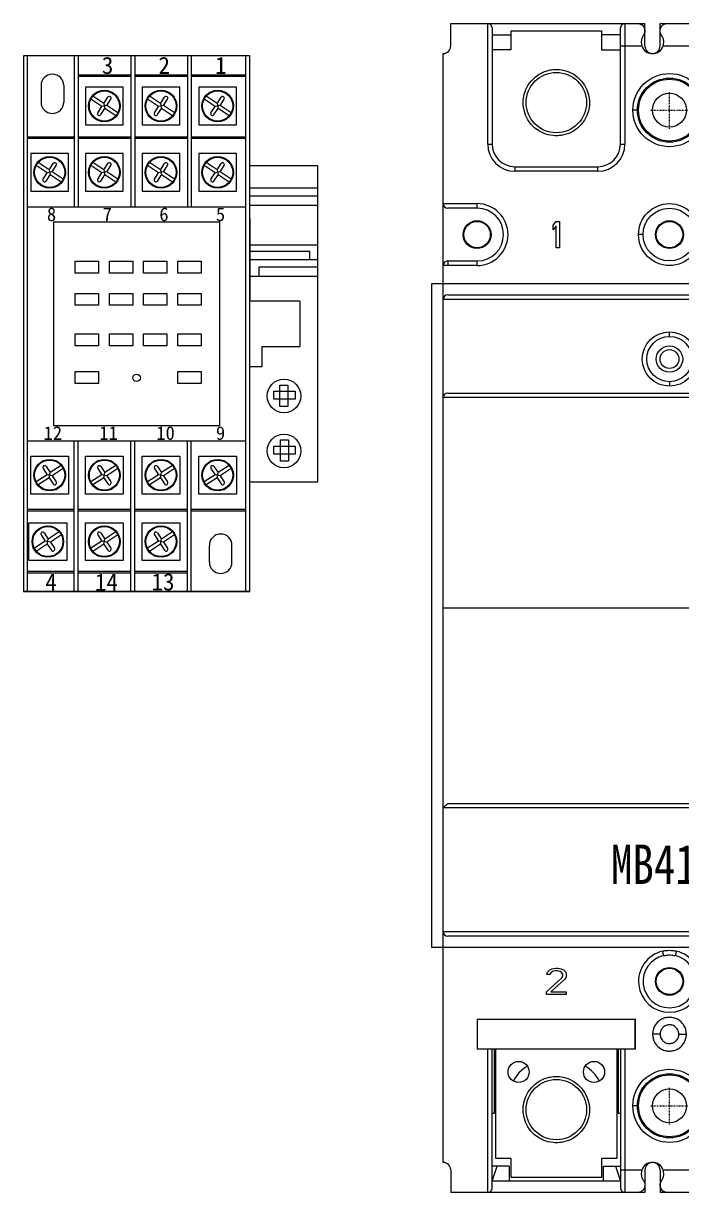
# Model space of a CAD drawing. Extents: x 1008937 to 1009637, y 79345 to 81548.
# Drawn here: x 1009108.1 to 1009195.4, y 80199.4 to 80354.4 of the extents above; entities that cross this region are included whole.
import ezdxf
from ezdxf.enums import TextEntityAlignment as Align

# ---------------------------------------------------------------- set-up
doc = ezdxf.new("R2010")
doc.units = 0
doc.header["$MEASUREMENT"] = 0
doc.linetypes.add('CENTER', pattern=[2, 1.25, -0.25, 0.25, -0.25])
doc.layers.add('LY-JS-YQJ', color=7, linetype='Continuous')
doc.layers.add('LY-二次控制图', color=7, linetype='Continuous', lineweight=18)
doc.styles.add('-宋体', font='', dxfattribs={"width": 0.8})
doc.styles.get('-宋体').set_extended_font_data('SimSun')

# ---------------------------------------------------------------- blocks, each defined once
blk = doc.blocks.new('端子堵头')
at = {"layer": 'LY-JS-YQJ'}
for p, q in [((0, 39.03), (9, 39.03)), ((0, 37.96), (9, 37.96)), ((0, 36.73), (9, 36.73)), ((0, 35), (0, 24)), ((9, 35), (9, 24)), ((9, 34.58), (9, 33.47)), ((0, 31.48), (9, 31.48)), ((7.97, 30.59), (0, 30.59)), ((0, 29.53), (9, 29.53)), ((7.97, 29.53), (7.97, 30.59)), ((1.25, 27.32), (1.25, 28.56)), ((1.25, 28.56), (9, 28.56)), ((0, 27.32), (9, 27.32)), ((6.66, 24), (0, 24)), ((6.66, 24), (6.66, 18)), ((1.59, 18), (1.59, 15.27)), ((1.59, 18), (6.66, 18)), ((1.59, 15.27), (0, 15.27))]:
    blk.add_line(p, q, dxfattribs=at)
for points in [[(0, 42), (9, 42), (9, 0), (0, 0)], [(5.06, 12.84), (5.06, 10.03), (3.99, 10.03), (3.99, 12.84)], [(3.2, 12.05), (6.01, 12.05), (6.01, 10.99), (3.2, 10.99)], [(3.2, 4.76), (6.01, 4.76), (6.01, 3.69), (3.2, 3.69)], [(5.13, 5.6), (5.13, 2.79), (4.06, 2.79), (4.06, 5.6)]]:
    blk.add_lwpolyline(points, close=True, dxfattribs=at)
for centre in [(4.54, 11.43), (4.54, 4.14)]:
    blk.add_circle(centre, 2.23, dxfattribs=at)
blk = doc.blocks.new('HH54P')
at = {"layer": 'LY-JS-YQJ'}
for p, q in [((0, 71), (0, 68.5)), ((30, 71), (0, 71)), ((0, 71), (0, 0)), ((0.5, 71), (0.5, 0)), ((6.75, 71), (6.75, 51)), ((7.25, 71), (7.25, 51)), ((14.25, 71), (14.25, 51)), ((14.75, 71), (14.75, 51)), ((21.75, 71), (21.75, 51)), ((22.25, 71), (22.25, 51)), ((29.5, 0), (29.5, 71)), ((30, 0), (30, 71)), ((7.25, 68.5), (14.25, 68.5)), ((7.25, 68.3), (14.25, 68.3)), ((14.75, 68.5), (21.75, 68.5)), ((14.75, 68.3), (21.75, 68.3)), ((22.25, 68.5), (29.5, 68.5)), ((22.25, 68.3), (29.5, 68.3)), ((2.34, 67.09), (2.34, 64.88)), ((5.34, 67.09), (5.34, 64.88)), ((13.24, 66.87), (8.24, 66.87)), ((8.24, 66.87), (8.24, 61.87)), ((13.24, 61.87), (13.24, 66.87)), ((15.74, 66.87), (15.74, 61.87)), ((20.74, 66.87), (15.74, 66.87)), ((20.74, 61.87), (20.74, 66.87)), ((28.24, 66.87), (23.24, 66.87)), ((23.24, 66.87), (23.24, 61.87)), ((28.24, 61.87), (28.24, 66.87)), ((10.4, 64.3), (8.95, 65.27)), ((10.67, 64.71), (9.21, 65.67)), ((10.67, 64.71), (11.21, 65.53)), ((11.07, 64.44), (11.61, 65.26)), ((17.9, 64.3), (16.45, 65.27)), ((18.17, 64.71), (16.71, 65.67)), ((18.17, 64.71), (18.71, 65.53)), ((18.57, 64.44), (19.11, 65.26)), ((25.4, 64.3), (23.95, 65.27)), ((25.67, 64.71), (24.21, 65.67)), ((25.67, 64.71), (26.21, 65.53)), ((26.07, 64.44), (26.61, 65.26)), ((9.86, 63.48), (10.4, 64.3)), ((10.26, 63.22), (10.8, 64.04)), ((11.07, 64.44), (10.4, 64.3)), ((10.67, 64.71), (10.8, 64.04)), ((12.26, 63.08), (10.8, 64.04)), ((12.53, 63.48), (11.07, 64.44)), ((17.36, 63.48), (17.9, 64.3)), ((17.76, 63.22), (18.3, 64.04)), ((18.57, 64.44), (17.9, 64.3)), ((18.17, 64.71), (18.3, 64.04)), ((19.76, 63.08), (18.3, 64.04)), ((20.03, 63.48), (18.57, 64.44)), ((24.86, 63.48), (25.4, 64.3)), ((25.26, 63.22), (25.8, 64.04)), ((26.07, 64.44), (25.4, 64.3)), ((25.67, 64.71), (25.8, 64.04)), ((27.26, 63.08), (25.8, 64.04)), ((27.53, 63.48), (26.07, 64.44)), ((8.24, 61.87), (13.24, 61.87)), ((15.74, 61.87), (20.74, 61.87)), ((23.24, 61.87), (28.24, 61.87)), ((0.5, 60.3), (6.75, 60.3)), ((0.5, 60.1), (6.75, 60.1)), ((7.25, 60.3), (14.25, 60.3)), ((7.25, 60.1), (14.25, 60.1)), ((14.75, 60.3), (21.75, 60.3)), ((14.75, 60.1), (21.75, 60.1)), ((22.25, 60.3), (29.5, 60.3)), ((22.25, 60.1), (29.5, 60.1)), ((5.99, 58.07), (0.99, 58.07)), ((0.99, 58.07), (0.99, 53.07)), ((5.99, 53.07), (5.99, 58.07)), ((8.24, 58.07), (8.24, 53.07)), ((13.24, 58.07), (8.24, 58.07)), ((13.24, 53.07), (13.24, 58.07)), ((20.74, 58.07), (15.74, 58.07)), ((15.74, 58.07), (15.74, 53.07)), ((20.74, 53.07), (20.74, 58.07)), ((23.24, 58.07), (23.24, 53.07)), ((28.24, 58.07), (23.24, 58.07)), ((28.24, 53.07), (28.24, 58.07)), ((3.15, 55.51), (1.7, 56.47)), ((3.42, 55.91), (1.96, 56.87)), ((3.42, 55.91), (3.96, 56.73)), ((3.42, 55.91), (3.55, 55.24)), ((3.82, 55.64), (4.36, 56.46)), ((10.4, 55.51), (8.95, 56.47)), ((10.67, 55.91), (9.21, 56.87)), ((10.67, 55.91), (11.21, 56.73)), ((10.67, 55.91), (10.8, 55.24)), ((11.07, 55.64), (11.61, 56.46)), ((17.9, 55.51), (16.45, 56.47)), ((18.17, 55.91), (16.71, 56.87)), ((18.17, 55.91), (18.71, 56.73)), ((18.17, 55.91), (18.3, 55.24)), ((18.57, 55.64), (19.11, 56.46)), ((25.4, 55.51), (23.95, 56.47)), ((25.67, 55.91), (24.21, 56.87)), ((25.67, 55.91), (26.21, 56.73)), ((25.67, 55.91), (25.8, 55.24)), ((26.07, 55.64), (26.61, 56.46)), ((2.61, 54.68), (3.15, 55.51)), ((3.01, 54.42), (3.55, 55.24)), ((3.82, 55.64), (3.15, 55.51)), ((5.01, 54.28), (3.55, 55.24)), ((5.28, 54.68), (3.82, 55.64)), ((9.86, 54.68), (10.4, 55.51)), ((10.26, 54.42), (10.8, 55.24)), ((11.07, 55.64), (10.4, 55.51)), ((12.26, 54.28), (10.8, 55.24)), ((12.53, 54.68), (11.07, 55.64)), ((17.36, 54.68), (17.9, 55.51)), ((17.76, 54.42), (18.3, 55.24)), ((18.57, 55.64), (17.9, 55.51)), ((19.76, 54.28), (18.3, 55.24)), ((20.03, 54.68), (18.57, 55.64)), ((24.86, 54.68), (25.4, 55.51)), ((25.26, 54.42), (25.8, 55.24)), ((26.07, 55.64), (25.4, 55.51)), ((27.26, 54.28), (25.8, 55.24)), ((27.53, 54.68), (26.07, 55.64)), ((0.99, 53.07), (5.99, 53.07)), ((8.24, 53.07), (13.24, 53.07)), ((15.74, 53.07), (20.74, 53.07)), ((23.24, 53.07), (28.24, 53.07)), ((0.5, 51), (29.5, 51)), ((4, 49), (4, 22)), ((4, 49), (26, 49)), ((26, 49), (26, 22)), ((4, 22), (26, 22)), ((0.5, 20), (29.5, 20)), ((6.75, 0), (6.75, 20)), ((7.25, 0), (7.25, 20)), ((14.25, 0), (14.25, 20)), ((14.75, 0), (14.75, 20)), ((21.75, 0), (21.75, 20)), ((22.25, 0), (22.25, 20)), ((0.99, 12.93), (0.99, 17.93)), ((0.99, 17.93), (5.99, 17.93)), ((5.99, 17.93), (5.99, 12.93)), ((8.24, 17.93), (13.24, 17.93)), ((8.24, 12.93), (8.24, 17.93)), ((13.24, 17.93), (13.24, 12.93)), ((15.74, 12.93), (15.74, 17.93)), ((15.74, 17.93), (20.74, 17.93)), ((20.74, 17.93), (20.74, 12.93)), ((23.24, 17.93), (28.24, 17.93)), ((23.24, 12.93), (23.24, 17.93)), ((28.24, 17.93), (28.24, 12.93)), ((2.61, 16.32), (3.15, 15.49)), ((3.01, 16.58), (3.55, 15.76)), ((3.42, 15.09), (3.55, 15.76)), ((5.01, 16.72), (3.55, 15.76)), ((5.28, 16.32), (3.82, 15.36)), ((9.86, 16.32), (10.4, 15.49)), ((10.26, 16.58), (10.8, 15.76)), ((10.67, 15.09), (10.8, 15.76)), ((12.26, 16.72), (10.8, 15.76)), ((12.53, 16.32), (11.07, 15.36)), ((17.36, 16.32), (17.9, 15.49)), ((17.76, 16.58), (18.3, 15.76)), ((18.17, 15.09), (18.3, 15.76)), ((19.76, 16.72), (18.3, 15.76)), ((20.03, 16.32), (18.57, 15.36)), ((24.86, 16.32), (25.4, 15.49)), ((25.26, 16.58), (25.8, 15.76)), ((25.67, 15.09), (25.8, 15.76)), ((27.26, 16.72), (25.8, 15.76)), ((27.53, 16.32), (26.07, 15.36)), ((3.15, 15.49), (1.7, 14.53)), ((3.42, 15.09), (1.96, 14.13)), ((3.82, 15.36), (3.15, 15.49)), ((3.42, 15.09), (3.96, 14.27)), ((3.82, 15.36), (4.36, 14.54)), ((10.4, 15.49), (8.95, 14.53)), ((10.67, 15.09), (9.21, 14.13)), ((11.07, 15.36), (10.4, 15.49)), ((10.67, 15.09), (11.21, 14.27)), ((11.07, 15.36), (11.61, 14.54)), ((17.9, 15.49), (16.45, 14.53)), ((18.17, 15.09), (16.71, 14.13)), ((18.57, 15.36), (17.9, 15.49)), ((18.17, 15.09), (18.71, 14.27)), ((18.57, 15.36), (19.11, 14.54)), ((25.4, 15.49), (23.95, 14.53)), ((25.67, 15.09), (24.21, 14.13)), ((26.07, 15.36), (25.4, 15.49)), ((25.67, 15.09), (26.21, 14.27)), ((26.07, 15.36), (26.61, 14.54)), ((5.99, 12.93), (0.99, 12.93)), ((13.24, 12.93), (8.24, 12.93)), ((20.74, 12.93), (15.74, 12.93)), ((28.24, 12.93), (23.24, 12.93)), ((0.5, 10.9), (6.75, 10.9)), ((7.25, 10.9), (14.25, 10.9)), ((14.75, 10.9), (21.75, 10.9)), ((22.25, 10.9), (29.5, 10.9)), ((0.5, 10.7), (6.75, 10.7)), ((7.25, 10.7), (14.25, 10.7)), ((14.75, 10.7), (21.75, 10.7)), ((22.25, 10.7), (29.5, 10.7)), ((0.74, 4.13), (0.74, 9.13)), ((0.74, 9.13), (5.74, 9.13)), ((2.76, 7.78), (3.3, 6.96)), ((4.76, 7.92), (3.3, 6.96)), ((5.74, 9.13), (5.74, 4.13)), ((8.24, 9.13), (13.24, 9.13)), ((8.24, 4.13), (8.24, 9.13)), ((10.26, 7.78), (10.8, 6.96)), ((12.26, 7.92), (10.8, 6.96)), ((13.24, 9.13), (13.24, 4.13)), ((15.74, 4.13), (15.74, 9.13)), ((15.74, 9.13), (20.74, 9.13)), ((17.76, 7.78), (18.3, 6.96)), ((19.76, 7.92), (18.3, 6.96)), ((20.74, 9.13), (20.74, 4.13)), ((2.9, 6.7), (1.45, 5.73)), ((3.17, 6.29), (1.71, 5.33)), ((2.36, 7.52), (2.9, 6.7)), ((3.57, 6.56), (2.9, 6.7)), ((3.17, 6.29), (3.3, 6.96)), ((3.17, 6.29), (3.71, 5.47)), ((5.03, 7.52), (3.57, 6.56)), ((3.57, 6.56), (4.11, 5.74)), ((10.4, 6.7), (8.95, 5.73)), ((10.67, 6.29), (9.21, 5.33)), ((9.86, 7.52), (10.4, 6.7)), ((11.07, 6.56), (10.4, 6.7)), ((10.67, 6.29), (10.8, 6.96)), ((10.67, 6.29), (11.21, 5.47)), ((12.53, 7.52), (11.07, 6.56)), ((11.07, 6.56), (11.61, 5.74)), ((17.9, 6.7), (16.45, 5.73)), ((18.17, 6.29), (16.71, 5.33)), ((17.36, 7.52), (17.9, 6.7)), ((18.57, 6.56), (17.9, 6.7)), ((18.17, 6.29), (18.3, 6.96)), ((18.17, 6.29), (18.71, 5.47)), ((20.03, 7.52), (18.57, 6.56)), ((18.57, 6.56), (19.11, 5.74)), ((24.65, 3.91), (24.65, 6.12)), ((27.65, 3.91), (27.65, 6.12)), ((5.74, 4.13), (0.74, 4.13)), ((13.24, 4.13), (8.24, 4.13)), ((20.74, 4.13), (15.74, 4.13)), ((0.5, 2.7), (6.75, 2.7)), ((0.5, 2.5), (6.75, 2.5)), ((7.25, 2.7), (14.25, 2.7)), ((7.25, 2.5), (14.25, 2.5)), ((14.75, 2.7), (21.75, 2.7)), ((14.75, 2.5), (21.75, 2.5)), ((30, 0), (0, 0)), ((0, 0), (30, 0))]:
    blk.add_line(p, q, dxfattribs=at)
for points in [[(6.88, 43.81), (9.97, 43.81), (9.97, 42.22), (6.88, 42.22)], [(11.41, 43.81), (14.5, 43.81), (14.5, 42.22), (11.41, 42.22)], [(15.93, 43.81), (19.03, 43.81), (19.03, 42.22), (15.93, 42.22)], [(20.46, 43.81), (23.56, 43.81), (23.56, 42.22), (20.46, 42.22)], [(6.88, 39.53), (9.97, 39.53), (9.97, 37.95), (6.88, 37.95)], [(11.41, 39.53), (14.5, 39.53), (14.5, 37.95), (11.41, 37.95)], [(15.93, 39.53), (19.03, 39.53), (19.03, 37.95), (15.93, 37.95)], [(20.46, 39.53), (23.56, 39.53), (23.56, 37.95), (20.46, 37.95)], [(6.88, 34.15), (9.97, 34.15), (9.97, 32.57), (6.88, 32.57)], [(11.41, 34.15), (14.5, 34.15), (14.5, 32.57), (11.41, 32.57)], [(15.93, 34.15), (19.03, 34.15), (19.03, 32.57), (15.93, 32.57)], [(20.46, 34.15), (23.56, 34.15), (23.56, 32.57), (20.46, 32.57)], [(6.88, 29.16), (9.97, 29.16), (9.97, 27.58), (6.88, 27.58)], [(20.46, 29.16), (23.56, 29.16), (23.56, 27.58), (20.46, 27.58)]]:
    blk.add_lwpolyline(points, close=True, dxfattribs=at)
for centre, radius in [((10.74, 64.37), 2.09), ((10.74, 64.37), 2), ((18.24, 64.37), 2.09), ((18.24, 64.37), 2), ((25.74, 64.37), 2.09), ((25.74, 64.37), 2), ((3.49, 55.57), 2.09), ((3.49, 55.57), 2), ((10.74, 55.57), 2.09), ((10.74, 55.57), 2), ((18.24, 55.57), 2.09), ((18.24, 55.57), 2), ((25.74, 55.57), 2.09), ((25.74, 55.57), 2), ((15, 28.33), 0.5), ((3.49, 15.43), 2.09), ((3.49, 15.43), 2), ((10.74, 15.43), 2.09), ((10.74, 15.43), 2), ((18.24, 15.43), 2.09), ((18.24, 15.43), 2), ((25.74, 15.43), 2.09), ((25.74, 15.43), 2), ((3.24, 6.63), 2.09), ((3.24, 6.63), 2), ((10.74, 6.63), 2.09), ((10.74, 6.63), 2), ((18.24, 6.63), 2.09), ((18.24, 6.63), 2)]:
    blk.add_circle(centre, radius, dxfattribs=at)
for centre, radius, start, end in [((3.84, 67.09), 1.5, 0, 180), ((11.41, 65.39), 0.24, 326.5949, 146.5949), ((18.91, 65.39), 0.24, 326.5949, 146.5949), ((26.41, 65.39), 0.24, 326.5949, 146.5949), ((3.84, 64.88), 1.5, 180, 0), ((10.06, 63.35), 0.24, 146.5949, 326.5949), ((17.56, 63.35), 0.24, 146.5949, 326.5949), ((25.06, 63.35), 0.24, 146.5949, 326.5949), ((4.16, 56.6), 0.24, 326.5949, 146.5949), ((11.41, 56.6), 0.24, 326.5949, 146.5949), ((18.91, 56.6), 0.24, 326.5949, 146.5949), ((26.41, 56.6), 0.24, 326.5949, 146.5949), ((2.81, 54.55), 0.24, 146.5949, 326.5949), ((10.06, 54.55), 0.24, 146.5949, 326.5949), ((17.56, 54.55), 0.24, 146.5949, 326.5949), ((25.06, 54.55), 0.24, 146.5949, 326.5949), ((2.81, 16.45), 0.24, 33.4051, 213.4051), ((10.06, 16.45), 0.24, 33.4051, 213.4051), ((17.56, 16.45), 0.24, 33.4051, 213.4051), ((25.06, 16.45), 0.24, 33.4051, 213.4051), ((4.16, 14.4), 0.24, 213.4051, 33.4051), ((11.41, 14.4), 0.24, 213.4051, 33.4051), ((18.91, 14.4), 0.24, 213.4051, 33.4051), ((26.41, 14.4), 0.24, 213.4051, 33.4051), ((2.56, 7.65), 0.24, 33.4051, 213.4051), ((10.06, 7.65), 0.24, 33.4051, 213.4051), ((17.56, 7.65), 0.24, 33.4051, 213.4051), ((26.15, 6.12), 1.5, 0, 180), ((3.91, 5.61), 0.24, 213.4051, 33.4051), ((11.41, 5.61), 0.24, 213.4051, 33.4051), ((18.91, 5.61), 0.24, 213.4051, 33.4051), ((26.15, 3.91), 1.5, 180, 0)]:
    blk.add_arc(centre, radius, start, end, dxfattribs=at)
for s, insert, char_height, width, attachment_point in [('{\\fSimSun|b0|i0|c134|p2;3}', (10.4, 70.88), 2.25, 1.0919, 1), ('{\\fSimSun|b0|i0|c134|p2;2}', (17.9, 70.88), 2.25, 1.0919, 1), ('{\\fSimSun|b0|i0|c134|p2;1}', (25.4, 70.88), 2.25, 1.0919, 1), ('{\\fSimSun|b0|i0|c134|p2;8}', (3.12, 50.91), 1.8, 0.8735, 1), ('{\\fSimSun|b0|i0|c134|p2;7}', (10.52, 50.91), 1.8, 0.8735, 1), ('{\\fSimSun|b0|i0|c134|p2;6}', (18.02, 50.91), 1.8, 0.8735, 1), ('{\\fSimSun|b0|i0|c134|p2;5}', (25.52, 50.91), 1.8, 0.8735, 1), ('{\\fSimSun|b0|i0|c134|p2;12}', (2.68, 21.91), 1.8, 0.8735, 1), ('{\\fSimSun|b0|i0|c134|p2;11}', (10.07, 21.91), 1.8, 0.8735, 1), ('{\\fSimSun|b0|i0|c134|p2;10}', (17.62, 21.91), 1.8, 0.8735, 1), ('{\\fSimSun|b0|i0|c134|p2;9}', (25.52, 21.91), 1.8, 0.8735, 1), ('{\\fSimSun|b0|i0|c134|p2;4}', (2.9, 0.12), 2.25, 1.0919, 7), ('{\\fSimSun|b0|i0|c134|p2;14}', (9.47, 0.12), 2.25, 1.0919, 7), ('{\\fSimSun|b0|i0|c134|p2;13}', (16.97, 0.12), 2.25, 1.0919, 7)]:
    blk.add_mtext(s, dxfattribs=dict(at, insert=insert, char_height=char_height, width=width, attachment_point=attachment_point))
blk = doc.blocks.new('塑壳MB41S M H-100-3P-2022.6')
at = {"color": 0, "linetype": 'ByBlock', "lineweight": 25}
for p, q in [((1, 77.5), (26.75, 77.5)), ((1, 74.5), (1, 77.5)), ((5.9, 61.5), (5.9, 77.5)), ((6, 77.5), (6, 77.49)), ((6, 77.49), (6, 77.5)), ((6.5, 76.9), (6.5, 61.5)), ((6.5, 76), (9, 76)), ((9, 76.5), (21, 76.5)), ((9, 74), (9, 76.5)), ((21, 76.5), (21, 74)), ((23.5, 76), (21, 76)), ((23.5, 61.5), (23.5, 76.9)), ((24, 77.5), (24, 77.49)), ((24, 77.49), (24, 77.5)), ((24.1, 77.5), (24.1, 61.5)), ((26.75, 74.5), (26.75, 77.5)), ((28.75, 77.5), (61.25, 77.5)), ((28.75, 74.5), (28.75, 77.5)), ((26.34, 74.5), (23.5, 74.5)), ((26.25, 75), (26.34, 74.5)), ((29.16, 74.5), (29.25, 75)), ((36.5, 74.5), (29.16, 74.5)), ((0, -73.5), (0, 73.5)), ((9, 74), (6.5, 74)), ((21, 74), (23.5, 74)), ((25.75, 66), (25.15, 66)), ((5.9, 61.5), (6.5, 61.5)), ((23.5, 61.5), (24.1, 61.5)), ((9.5, 58.5), (20.5, 58.5)), ((9.5, 58.5), (9.5, 57.9)), ((20.5, 57.9), (9.5, 57.9)), ((20.5, 57.9), (20.5, 58.5)), ((0, 53.6), (4.5, 53.6)), ((4.5, 53), (0.6, 53)), ((4.5, 53), (4.5, 53.6)), ((14.56, 50.73), (15, 51.25)), ((15, 51.25), (15.44, 51.25)), ((15.44, 51.25), (15.44, 47.75)), ((14.56, 50.13), (14.56, 50.73)), ((15, 50.65), (14.56, 50.13)), ((15, 47.75), (15, 50.65)), ((26.5, 49.5), (25.9, 49.5)), ((15.44, 47.75), (15, 47.75)), ((4.5, 45.4), (0, 45.4)), ((0.6, 46), (4.5, 46)), ((0.6, 46), (0.6, 45.4)), ((4.5, 45.4), (4.5, 46)), ((90, 40.9), (0, 40.9)), ((0.6, 41.5), (89.4, 41.5)), ((30, 36), (30, 36.6)), ((30, 30), (30, 29.4)), ((0.6, 28.5), (89.4, 28.5)), ((90, 27.9), (0, 27.9)), ((0, -26.5), (0.6, -25.9)), ((0.6, -25.9), (89.4, -25.9)), ((90, -26.5), (0, -26.5)), ((0, -42.9), (90, -42.9)), ((89.4, -43.5), (0.6, -43.5)), ((13.83, -48.27), (14.13, -47.97)), ((14.13, -47.97), (14.42, -47.82)), ((14.42, -47.82), (14.93, -47.75)), ((14.93, -47.75), (15.22, -47.75)), ((15.22, -47.75), (15.66, -47.82)), ((15.66, -47.82), (15.95, -47.97)), ((15.95, -47.97), (16.24, -48.27)), ((13.69, -50.88), (15.73, -49.02)), ((13.76, -48.57), (13.83, -48.27)), ((14.13, -48.57), (13.76, -48.57)), ((14.27, -48.35), (14.13, -48.57)), ((14.49, -48.2), (14.27, -48.35)), ((16.09, -49.24), (14.27, -50.88)), ((14.85, -48.12), (14.49, -48.2)), ((15.15, -48.12), (14.85, -48.12)), ((15.51, -48.2), (15.15, -48.12)), ((15.73, -48.35), (15.51, -48.2)), ((15.88, -48.57), (15.73, -48.35)), ((15.73, -49.02), (15.88, -48.72)), ((15.88, -48.72), (15.88, -48.57)), ((16.24, -49.02), (16.09, -49.24)), ((16.24, -48.27), (16.31, -48.57)), ((16.31, -48.72), (16.24, -49.02)), ((16.31, -48.57), (16.31, -48.72)), ((13.69, -51.25), (13.69, -50.88)), ((14.27, -50.88), (16.31, -50.88)), ((16.31, -50.88), (16.31, -51.25)), ((16.31, -51.25), (13.69, -51.25)), ((4.5, -54.5), (4.5, -58.5)), ((4.5, -54.5), (25.5, -54.5)), ((4.55, -58.5), (4.55, -54.5)), ((25.45, -58.5), (25.45, -54.5)), ((25.5, -58.5), (25.5, -54.5)), ((4.5, -56), (4.55, -56)), ((25.45, -56), (25.5, -56)), ((28.75, -56.5), (27.75, -56.5)), ((31.25, -56.5), (32.25, -56.5)), ((25.5, -58.5), (4.5, -58.5)), ((5.9, -77.5), (5.9, -58.5)), ((6.5, -76.9), (6.5, -58.5)), ((6.75, -58.5), (6.75, -67)), ((7, -73), (7, -58.5)), ((23, -58.5), (23, -73)), ((23.25, -67), (23.25, -58.5)), ((23.5, -58.5), (23.5, -76.9)), ((24.1, -58.5), (24.1, -77.5)), ((25.75, -66), (25.15, -66)), ((6.75, -67), (6.5, -67)), ((23.5, -67), (23.25, -67)), ((8.75, -74), (6.5, -74)), ((6.5, -76), (7.17, -74)), ((9, -73), (7, -73)), ((8.75, -74), (8.75, -76)), ((9, -75.5), (9, -73)), ((21, -73), (21, -75.5)), ((23, -73), (21, -73)), ((21.25, -74), (23.5, -74)), ((21.25, -76), (21.25, -74)), ((22.83, -74), (23.5, -76)), ((1, -74.5), (1, -77.5)), ((21, -75.5), (9, -75.5)), ((23.5, -74.5), (26.34, -74.5)), ((26.34, -74.5), (26.25, -75)), ((26.75, -74.5), (26.75, -77.5)), ((28.75, -74.5), (28.75, -77.5)), ((29.25, -75), (29.16, -74.5)), ((29.16, -74.5), (36.5, -74.5)), ((26.75, -77.5), (1, -77.5)), ((6, -77.5), (6, -77.49)), ((6, -77.5), (6, -77.49)), ((23.5, -76), (6.5, -76)), ((24, -77.49), (24, -77.5)), ((24, -77.49), (24, -77.5)), ((61.25, -77.5), (28.75, -77.5))]:
    blk.add_line(p, q, dxfattribs=at)
at = {"color": 1, "linetype": 'CENTER', "ltscale": 0.09}
for p, q in [((30, 63.52), (30, 68.47)), ((27.53, 66), (32.48, 66)), ((30, -68.47), (30, -63.53)), ((27.53, -66), (32.48, -66))]:
    blk.add_line(p, q, dxfattribs=at)
at = {"color": 0}
blk.add_line((0, 0), (34, 0), dxfattribs=at)
at = {"color": 0, "linetype": 'ByBlock', "lineweight": 25}
for points in [[(25.75, 77.5, -0.007072), (25.88, 77.48, -0.011386), (25.96, 77.47, -0.040009), (26.13, 77.42, -0.079545), (26.36, 77.29, -0.07096), (26.58, 77.06, -0.092677), (26.7, 76.79, -0.017606), (26.72, 76.71, -0.01084), (26.73, 76.62, -0.004893), (26.75, 76.5)], [(26.75, 76.5, -0.004077), (26.74, 76.43, -0.012159), (26.74, 76.35, -0.019908), (26.72, 76.28, -0.049002), (26.68, 76.14, -0.015844), (26.66, 76.09, -0.013586), (26.62, 76.01, -0.00409), (26.6, 75.98, -0.00321), (26.55, 75.9)], [(28.75, 76.5, -0.00489), (28.77, 76.62, -0.015374), (28.78, 76.74, -0.019176), (28.81, 76.82, -0.091264), (28.93, 77.08, -0.081815), (29.19, 77.33, -0.080902), (29.43, 77.44, -0.014638), (29.49, 77.46, -0.01426), (29.58, 77.48, -0.008505), (29.66, 77.49, -0.004713), (29.75, 77.5)], [(28.95, 75.9, -0.004689), (28.89, 75.99, -0.011725), (28.85, 76.07, -0.013646), (28.83, 76.13, -0.018662), (28.8, 76.18, -0.034595), (28.78, 76.28, -0.019908), (28.76, 76.35, -0.012159), (28.76, 76.43, -0.004077), (28.75, 76.5)], [(26.55, 75.9, 0.00531), (26.47, 75.77, 0.012849), (26.41, 75.67, 0.020327), (26.36, 75.57, 0.049275), (26.3, 75.37, 0.015203), (26.28, 75.28, 0.01062), (26.27, 75.19, 0.004523), (26.26, 75.12, 0.003573), (26.25, 75)], [(29.25, 75, 0.00356), (29.24, 75.12, 0.010893), (29.22, 75.25, 0.013058), (29.21, 75.34, 0.017777), (29.19, 75.43, 0.035545), (29.14, 75.57, 0.020393), (29.09, 75.67, 0.01534), (29.01, 75.8, 0.003651), (28.95, 75.9)], [(15, 62.6, -0.007745), (14.57, 62.63, -0.082775), (13.32, 62.93, -0.732055), (14.04, 71.29, -0.022015), (14.35, 71.35, -0.015545), (14.78, 71.39, -0.003875), (15, 71.4)], [(15, 71.4, -0.007745), (15.43, 71.37, -0.082771), (16.68, 71.07, -0.732054), (15.96, 62.71, -0.022015), (15.65, 62.65, -0.015545), (15.22, 62.61, -0.003875), (15, 62.6)], [(30.9, -45.5, 0.004942), (30.56, -45.46, 0.013436), (30.23, -45.43, 0.029366), (29.78, -45.43, 0.009936), (29.55, -45.45, 0.005927), (29.33, -45.47, 0.003286), (29.1, -45.5)], [(29.23, -46.09, -0.002261), (29.42, -46.06, -0.009008), (29.66, -46.02, -0.01632), (29.91, -46, -0.038101), (30.29, -46.01, -0.011683), (30.48, -46.04, -0.005789), (30.67, -46.07, -0.001444), (30.77, -46.09)], [(30, -54.25, 0.0038), (29.78, -54.28, 0.01524), (29.51, -54.32, 0.027878), (29.24, -54.39, 0.080144), (28.71, -54.66, 0.093185), (28.09, -55.3, 0.081456), (27.86, -55.85, 0.019574), (27.81, -56.06, 0.011536), (27.78, -56.28, 0.0038), (27.75, -56.5)], [(30, -55.25, 0.0038), (29.88, -55.26, 0.01524), (29.73, -55.29, 0.027878), (29.58, -55.33, 0.080145), (29.28, -55.48, 0.093181), (28.94, -55.83, 0.081459), (28.81, -56.14, 0.019575), (28.78, -56.26, 0.011536), (28.76, -56.38, 0.0038), (28.75, -56.5)], [(32.25, -56.5, 0.0038), (32.22, -56.28, 0.01524), (32.18, -56.01, 0.027878), (32.11, -55.74, 0.080144), (31.84, -55.21, 0.093184), (31.2, -54.59, 0.081457), (30.65, -54.36, 0.019574), (30.44, -54.31, 0.011536), (30.22, -54.28, 0.0038), (30, -54.25)], [(31.25, -56.5, 0.0038), (31.24, -56.38, 0.015241), (31.21, -56.23, 0.027879), (31.17, -56.08, 0.080145), (31.02, -55.78, 0.093181), (30.67, -55.44, 0.081458), (30.36, -55.31, 0.019574), (30.24, -55.28, 0.011536), (30.12, -55.26, 0.0038), (30, -55.25)], [(27.75, -56.5, 0.0038), (27.78, -56.72, 0.01524), (27.82, -56.99, 0.027878), (27.89, -57.26, 0.080145), (28.16, -57.79, 0.093183), (28.8, -58.41, 0.081459), (29.35, -58.64, 0.019575), (29.56, -58.69, 0.011536), (29.78, -58.72, 0.0038), (30, -58.75)], [(28.75, -56.5, 0.0038), (28.76, -56.62, 0.015241), (28.79, -56.77, 0.027879), (28.83, -56.92, 0.080146), (28.98, -57.22, 0.093182), (29.33, -57.56, 0.081458), (29.64, -57.69, 0.019574), (29.76, -57.72, 0.011536), (29.88, -57.74, 0.0038), (30, -57.75)], [(30, -57.75, 0.0038), (30.12, -57.74, 0.015241), (30.27, -57.71, 0.027878), (30.42, -57.67, 0.080145), (30.72, -57.52, 0.093181), (31.06, -57.17, 0.081459), (31.19, -56.86, 0.019575), (31.22, -56.74, 0.011536), (31.24, -56.62, 0.0038), (31.25, -56.5)], [(30, -58.75, 0.0038), (30.22, -58.72, 0.015241), (30.49, -58.68, 0.027879), (30.76, -58.61, 0.080146), (31.29, -58.34, 0.093181), (31.91, -57.7, 0.081458), (32.14, -57.15, 0.019574), (32.19, -56.94, 0.011536), (32.22, -56.72, 0.0038), (32.25, -56.5)], [(15, -70.9, -0.007746), (14.57, -70.87, -0.082776), (13.32, -70.57, -0.732055), (14.04, -62.21, -0.022015), (14.35, -62.15, -0.015545), (14.78, -62.11, -0.003875), (15, -62.1)], [(15, -62.1, -0.007745), (15.43, -62.13, -0.082773), (16.68, -62.43, -0.732054), (15.96, -70.79, -0.022017), (15.65, -70.85, -0.015547), (15.22, -70.89, -0.003875), (15, -70.9)], [(26.25, -75, 0.00356), (26.26, -75.12, 0.010893), (26.28, -75.25, 0.013058), (26.29, -75.34, 0.017777), (26.31, -75.43, 0.035545), (26.36, -75.57, 0.020393), (26.41, -75.67, 0.01534), (26.49, -75.8, 0.003651), (26.55, -75.9)], [(26.55, -75.9, -0.00469), (26.61, -75.99, -0.011726), (26.65, -76.07, -0.013647), (26.67, -76.13, -0.018663), (26.7, -76.18, -0.034595), (26.72, -76.28, -0.019908), (26.74, -76.35, -0.012159), (26.74, -76.43, -0.004077), (26.75, -76.5)], [(28.75, -76.5, -0.004077), (28.76, -76.43, -0.01216), (28.76, -76.35, -0.019909), (28.78, -76.28, -0.049003), (28.82, -76.14, -0.015845), (28.84, -76.09, -0.013587), (28.88, -76.01, -0.00409), (28.9, -75.98, -0.00321), (28.95, -75.9)], [(28.95, -75.9, 0.00531), (29.03, -75.77, 0.012849), (29.09, -75.67, 0.020328), (29.14, -75.57, 0.049276), (29.2, -75.37, 0.015203), (29.22, -75.28, 0.01062), (29.23, -75.19, 0.004523), (29.24, -75.12, 0.003573), (29.25, -75)], [(26.75, -76.5, -0.004891), (26.73, -76.62, -0.015374), (26.72, -76.74, -0.019176), (26.69, -76.82, -0.091264), (26.57, -77.08, -0.081813), (26.31, -77.33, -0.080902), (26.07, -77.44, -0.014638), (26.01, -77.46, -0.01426), (25.92, -77.48, -0.008505), (25.84, -77.49, -0.004713), (25.75, -77.5)], [(29.75, -77.5, -0.007073), (29.62, -77.48, -0.011386), (29.54, -77.47, -0.040009), (29.37, -77.42, -0.079545), (29.14, -77.29, -0.070959), (28.92, -77.06, -0.092677), (28.8, -76.79, -0.017606), (28.78, -76.71, -0.01084), (28.77, -76.62, -0.004893), (28.75, -76.5)]]:
    blk.add_lwpolyline(points, format="xyb", dxfattribs=at)
at = {"color": 1, "linetype": 'ByBlock'}
blk.add_lwpolyline([(-1.5, 43), (91.5, 43), (91.5, -45), (-1.5, -45)], close=True, dxfattribs=at)
at = {"color": 0, "linetype": 'ByBlock', "lineweight": 25, "flags": 128}
for points in [[(29.23, -46.09), (29.23, -46.07), (29.22, -46.04), (29.21, -45.99), (29.19, -45.91), (29.17, -45.83), (29.15, -45.72), (29.13, -45.61), (29.1, -45.5)], [(30.9, -45.5), (30.87, -45.61), (30.85, -45.72), (30.83, -45.83), (30.81, -45.91), (30.79, -45.99), (30.78, -46.04), (30.77, -46.07), (30.77, -46.09)]]:
    blk.add_lwpolyline(points, dxfattribs=at)
at = {"color": 0, "linetype": 'ByBlock', "lineweight": 25}
for centre, radius in [((15, 67), 4), ((30, 66), 4.85), ((30, 66), 4.25), ((30, 66), 4.1), ((30, 66), 2.25), ((30, 49.5), 4.1), ((30, 49.5), 3.5), ((4.5, 49.5), 1.85), ((4.5, 49.5), 1.75), ((30, 49.5), 1.85), ((30, 49.5), 1.75), ((30, 33), 3.6), ((30, 33), 3), ((30, 33), 1.75), ((30, 33), 1.25), ((30, -49.5), 1.85), ((30, -49.5), 1.75), ((10, -61.5), 1.4), ((20, -61.5), 1.4), ((30, -66), 4.85), ((30, -66), 4.25), ((30, -66), 4.1), ((15, -66.5), 4), ((30, -66), 2.25)]:
    blk.add_circle(centre, radius, dxfattribs=at)
for centre, radius, start, end in [((5.9, 76.9), 0.6, 0, 90), ((24.1, 76.9), 0.6, 90, 180), ((0, 74.5), 1, 270, 0), ((27.75, 75), 1.5, 199.4712, 340.5288), ((27.75, 74.5), 1, 180, 0), ((9.5, 61.5), 3.6, 180, 270), ((9.5, 61.5), 3, 180, 270), ((20.5, 61.5), 3, 270, 0), ((20.5, 61.5), 3.6, 270, 360), ((0.6, 53.6), 0.6, 180, 270), ((4.5, 49.5), 4.1, 270, 90), ((4.5, 49.5), 3.5, 270, 90), ((0.6, 45.4), 0.6, 90, 180), ((0.6, 40.9), 0.6, 90, 180), ((0.6, 27.9), 0.6, 90, 180), ((0.6, -42.9), 0.6, 180, 270), ((30, -49.5), 4.1, 102.6804, 77.3196), ((30, -49.5), 3.5, 102.6804, 77.3196), ((13.75, -65), 5, 121.1538, 152.7961), ((16.25, -65), 5, 27.2039, 58.8462), ((0, -74.5), 1, 0, 90), ((27.75, -75), 1.5, 19.4712, 160.5288), ((27.75, -74.5), 1, 0, 180), ((5.9, -76.9), 0.6, 270, 0), ((24.1, -76.9), 0.6, 180, 270)]:
    blk.add_arc(centre, radius, start, end, dxfattribs=at)
at = {"color": 4, "lineweight": -3, "style": '-宋体', "width": 0.8}
blk.add_text('MB41S M H-100 3P', height=5.2262, dxfattribs=at).set_placement((45, -36.58), align=Align.CENTER)

msp = doc.modelspace()

# ---------------------------------------------------------------- block references
at = {"color": 2}
msp.add_blockref('塑壳MB41S M H-100-3P-2022.6', (1009163.78, 80276.86), dxfattribs=at)
at = {"layer": 'LY-二次控制图', "color": 0, "lineweight": -3}
msp.add_blockref('HH54P', (1009108.14, 80279.04), dxfattribs=at)
at = {"layer": 'LY-二次控制图', "lineweight": -3}
msp.add_blockref('端子堵头', (1009138.14, 80293.54), dxfattribs=at)

doc.saveas('drawing.dxf')
